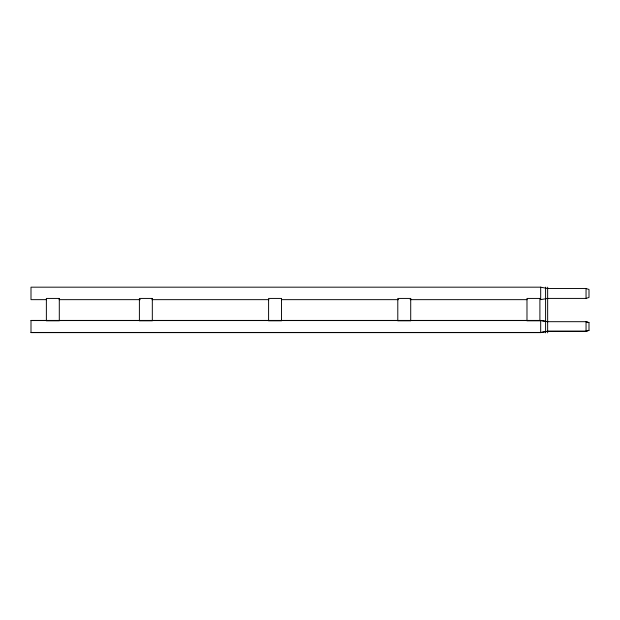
<?xml version="1.0" encoding="UTF-8"?>
<svg xmlns="http://www.w3.org/2000/svg" width="620" height="620" viewBox="0 0 620 620"><rect width="100%" height="100%" fill="white"/><g stroke="black" fill="none" stroke-linecap="round" stroke-linejoin="round"><path stroke-width="0.93" d="M540.679 287.176L540.679 299.654L547.654 298.414L586.047 298.414L589 297.476L589 289.455L586.047 288.517L547.654 288.517L540.679 287.176L31 287.176L31 299.654L46.477 299.654M589 330.321L586.047 331.227L547.654 331.227L540.679 332.452L31 332.452M547.654 321.687L540.679 320.424L31 320.424L31 332.615L540.679 332.615L547.654 331.305L586.047 331.305L589 330.39L589 322.594L586.047 321.687L547.654 321.687L540.679 320.563M59.047 299.654L140.283 299.654M151.892 299.654L268.917 299.654M281.488 299.654L398.513 299.654M410.114 299.654L527.139 299.654M31 320.563L46.477 320.563M59.047 320.563L140.283 320.563M151.892 320.563L268.917 320.563M281.488 320.563L398.513 320.563M410.114 320.563L527.139 320.563M589 322.648L586.047 321.741L586.047 331.305M586.047 288.517L586.047 298.414M547.654 287.176L547.654 332.824M545.592 287.176L545.592 332.824M540.679 320.424L540.679 332.615M59.295 298.429L46.376 298.429L46.376 320.811L59.295 320.811L59.295 298.429M152.319 298.429L139.399 298.429L139.399 320.811L152.319 320.811L152.319 298.429M281.511 298.429L268.592 298.429L268.592 320.811L281.511 320.811L281.511 298.429M410.711 298.429L397.792 298.429L397.792 320.811L410.711 320.811L410.711 298.429M539.904 298.429L526.985 298.429L526.985 320.811L539.904 320.811L539.904 298.429"/></g></svg>
